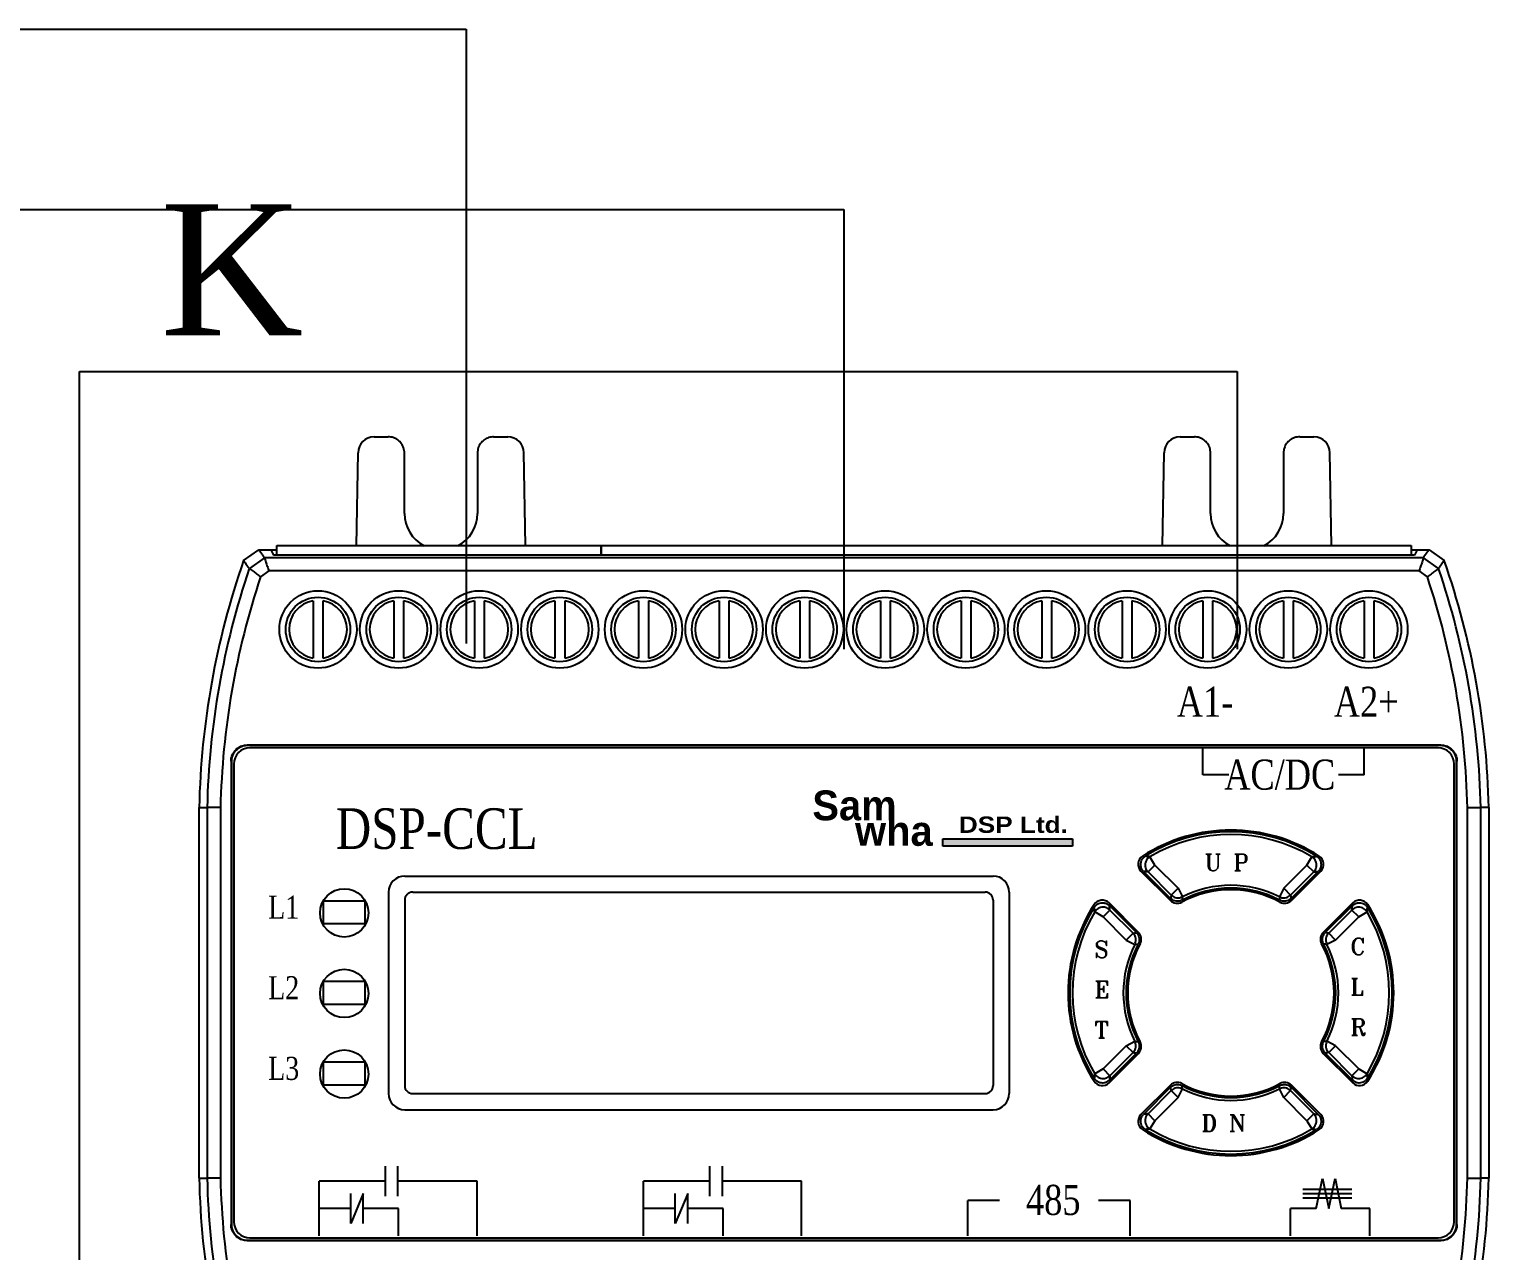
# Model space of a CAD drawing. Header units: millimetres. Extents: x 58 to 898, y 43 to 722.
# Drawn here: x 283.36 to 310.52, y 465.24 to 487.98 of the extents above; entities that cross this region are included whole.
import ezdxf
from ezdxf.enums import TextEntityAlignment as Align

# ---------------------------------------------------------------- set-up
doc = ezdxf.new("R2010")
doc.units = ezdxf.units.MM
for name, color, linetype in [('03___PRT_ALL_CURVES', 7, 'Continuous'), ('40', 4, 'Continuous'), ('ASHADE', 7, 'Continuous'), ('도면층1', 7, 'Continuous')]:
    doc.layers.add(name, color=color, linetype=linetype)
doc.styles.add('HCM', font='batang.ttc')
doc.styles.add('SS', font='batang.ttc', dxfattribs={"width": 0.8})
doc.styles.get("Standard").update_dxf_attribs({"font": 'BareunDotumPro1.ttf'})
doc.styles.add('STYLE2', font='romant.shx')

msp = doc.modelspace()

# ---------------------------------------------------------------- hatches: boundary and pattern name
msp.add_hatch(color=5).paths.add_polyline_path([(300.365, 472.771), (300.365, 472.908), (302.773, 472.908), (302.773, 472.771)])

# ---------------------------------------------------------------- linework, layer by layer
at = {"color": 0, "linetype": 'ByBlock', "lineweight": 25}
msp.add_line((284.299, 463.364), (284.299, 481.604), dxfattribs=at)
at = {"color": 7, "linetype": 'Continuous'}
for p, q in [((289.779, 480.388), (290.043, 480.388)), ((292.003, 480.388), (292.266, 480.388)), ((304.779, 480.388), (305.043, 480.388)), ((307.003, 480.388), (307.266, 480.388)), ((289.449, 478.363), (289.479, 480.093)), ((290.343, 478.963), (290.343, 480.088)), ((291.703, 480.088), (291.703, 478.963)), ((292.597, 478.363), (292.566, 480.093)), ((304.449, 478.363), (304.479, 480.093)), ((305.343, 478.963), (305.343, 480.088)), ((306.703, 480.088), (306.703, 478.963)), ((307.597, 478.363), (307.566, 480.093)), ((287.966, 478.363), (294.003, 478.363)), ((287.966, 478.187), (287.966, 478.363)), ((294.003, 478.363), (294.003, 478.187)), ((294.004, 478.363), (309.079, 478.363)), ((294.004, 478.187), (294.004, 478.363)), ((309.079, 478.363), (309.079, 478.187)), ((287.351, 478.087), (287.634, 478.288)), ((287.741, 478.139), (287.457, 477.936)), ((287.634, 478.288), (287.966, 478.288)), ((309.305, 478.139), (287.741, 478.139)), ((287.858, 478.288), (287.909, 478.187)), ((309.137, 478.187), (287.909, 478.187)), ((309.079, 478.288), (309.411, 478.288)), ((309.187, 478.288), (309.137, 478.187)), ((309.589, 477.936), (309.305, 478.139)), ((309.411, 478.288), (309.694, 478.087)), ((287.82, 477.891), (287.666, 477.781)), ((309.225, 477.891), (287.82, 477.891)), ((309.379, 477.781), (309.225, 477.891)), ((288.645, 477.336), (288.645, 476.271)), ((288.825, 477.336), (288.825, 476.271)), ((290.145, 477.336), (290.145, 476.271)), ((290.325, 477.336), (290.325, 476.271)), ((291.645, 477.336), (291.645, 476.271)), ((291.825, 477.336), (291.825, 476.271)), ((293.145, 477.336), (293.145, 476.271)), ((293.325, 477.336), (293.325, 476.271)), ((294.702, 477.336), (294.702, 476.271)), ((294.882, 477.336), (294.882, 476.271)), ((296.202, 477.336), (296.202, 476.271)), ((296.382, 477.336), (296.382, 476.271)), ((297.702, 477.336), (297.702, 476.271)), ((297.882, 477.336), (297.882, 476.271)), ((299.202, 477.336), (299.202, 476.271)), ((299.382, 477.336), (299.382, 476.271)), ((300.702, 477.336), (300.702, 476.271)), ((300.882, 477.336), (300.882, 476.271)), ((302.202, 477.336), (302.202, 476.271)), ((302.382, 477.336), (302.382, 476.271)), ((303.702, 477.336), (303.702, 476.271)), ((303.882, 477.336), (303.882, 476.271)), ((305.202, 477.336), (305.202, 476.271)), ((305.382, 477.336), (305.382, 476.271)), ((306.702, 477.336), (306.702, 476.271)), ((306.882, 477.336), (306.882, 476.271)), ((308.202, 477.336), (308.202, 476.271)), ((308.382, 477.336), (308.382, 476.271)), ((309.63, 474.651), (287.415, 474.651)), ((287.415, 474.651), (287.423, 474.643)), ((309.623, 474.643), (287.423, 474.643)), ((309.578, 474.598), (287.468, 474.598)), ((305.202, 474.095), (305.202, 474.605)), ((308.202, 474.095), (308.202, 474.605)), ((309.63, 474.651), (309.623, 474.643)), ((287.116, 474.351), (287.116, 465.726)), ((287.116, 474.351), (287.123, 474.343)), ((287.123, 474.343), (287.123, 465.733)), ((287.168, 474.298), (287.168, 465.778)), ((309.878, 465.778), (309.878, 474.298)), ((309.93, 474.351), (309.923, 474.343)), ((309.923, 465.733), (309.923, 474.343)), ((309.93, 465.726), (309.93, 474.351)), ((286.523, 466.588), (286.523, 473.488)), ((286.523, 473.488), (286.672, 473.487)), ((286.672, 473.487), (286.672, 466.59)), ((286.92, 473.487), (286.672, 473.487)), ((286.92, 473.482), (286.92, 466.594)), ((310.126, 473.487), (310.374, 473.487)), ((310.126, 466.594), (310.126, 473.482)), ((310.523, 473.488), (310.374, 473.487)), ((310.374, 466.59), (310.374, 473.487)), ((310.523, 473.488), (310.523, 466.588)), ((304.308, 472.417), (304.181, 472.29)), ((304.308, 472.417), (304.216, 472.572)), ((304.308, 472.417), (304.739, 471.986)), ((306.706, 471.986), (307.138, 472.417)), ((307.138, 472.417), (307.23, 472.572)), ((307.138, 472.417), (307.265, 472.29)), ((304.05, 472.305), (304.597, 471.758)), ((304.097, 472.3), (304.602, 471.795)), ((304.181, 472.29), (304.612, 471.859)), ((306.833, 471.859), (307.265, 472.29)), ((306.843, 471.795), (307.348, 472.3)), ((306.849, 471.758), (307.396, 472.305)), ((304.739, 471.986), (304.612, 471.859)), ((304.739, 471.986), (304.821, 471.825)), ((306.706, 471.986), (306.625, 471.825)), ((306.706, 471.986), (306.833, 471.859)), ((303.344, 471.453), (303.471, 471.58)), ((304.003, 471.164), (303.456, 471.711)), ((303.966, 471.159), (303.461, 471.664)), ((303.902, 471.149), (303.471, 471.58)), ((307.99, 471.711), (307.443, 471.164)), ((307.985, 471.664), (307.48, 471.159)), ((307.975, 471.58), (307.543, 471.149)), ((308.102, 471.453), (307.975, 471.58)), ((303.344, 471.453), (303.189, 471.545)), ((303.775, 471.022), (303.344, 471.453)), ((308.102, 471.453), (307.671, 471.022)), ((308.102, 471.453), (308.257, 471.545)), ((303.775, 471.022), (303.902, 471.149)), ((303.775, 471.022), (303.936, 470.94)), ((307.671, 471.022), (307.51, 470.94)), ((307.671, 471.022), (307.543, 471.149)), ((303.775, 469.055), (303.936, 469.136)), ((307.671, 469.055), (307.51, 469.136)), ((303.344, 468.623), (303.775, 469.055)), ((303.456, 468.365), (304.003, 468.912)), ((303.461, 468.413), (303.966, 468.918)), ((303.471, 468.496), (303.902, 468.928)), ((303.775, 469.055), (303.902, 468.928)), ((307.443, 468.912), (307.99, 468.365)), ((307.48, 468.918), (307.985, 468.413)), ((307.671, 469.055), (307.543, 468.928)), ((307.543, 468.928), (307.975, 468.496)), ((307.671, 469.055), (308.102, 468.623)), ((303.344, 468.623), (303.189, 468.531)), ((303.344, 468.623), (303.471, 468.496)), ((308.102, 468.623), (307.975, 468.496)), ((308.102, 468.623), (308.257, 468.531)), ((304.597, 468.318), (304.05, 467.771)), ((307.396, 467.771), (306.849, 468.318)), ((304.602, 468.281), (304.097, 467.776)), ((304.612, 468.218), (304.181, 467.786)), ((304.739, 468.09), (304.308, 467.659)), ((304.739, 468.09), (304.612, 468.218)), ((304.739, 468.09), (304.821, 468.251)), ((306.706, 468.09), (306.625, 468.251)), ((306.706, 468.09), (306.833, 468.218)), ((307.138, 467.659), (306.706, 468.09)), ((307.265, 467.786), (306.833, 468.218)), ((307.348, 467.776), (306.843, 468.281)), ((304.308, 467.659), (304.181, 467.786)), ((307.138, 467.659), (307.265, 467.786)), ((304.308, 467.659), (304.216, 467.504)), ((307.138, 467.659), (307.23, 467.504)), ((289.988, 466.254), (289.988, 466.814)), ((290.222, 466.254), (290.222, 466.814)), ((296.026, 466.254), (296.026, 466.814)), ((296.26, 466.254), (296.26, 466.814)), ((286.523, 466.588), (286.672, 466.59)), ((286.92, 466.59), (286.672, 466.59)), ((288.754, 465.513), (288.754, 466.534)), ((291.697, 465.513), (291.697, 466.534)), ((294.792, 465.513), (294.792, 466.534)), ((297.735, 465.513), (297.735, 466.534)), ((310.126, 466.59), (310.374, 466.59)), ((310.523, 466.588), (310.374, 466.59)), ((289.344, 465.742), (289.344, 466.303)), ((289.578, 465.742), (289.578, 466.303)), ((295.381, 465.742), (295.381, 466.303)), ((295.615, 465.742), (295.615, 466.303)), ((300.829, 465.513), (300.829, 466.176)), ((303.849, 465.513), (303.849, 466.176)), ((290.235, 465.513), (290.235, 466.023)), ((296.272, 465.513), (296.272, 466.023)), ((306.831, 465.513), (306.831, 466.023)), ((308.311, 465.513), (308.311, 466.023)), ((287.116, 465.726), (287.123, 465.733)), ((309.93, 465.726), (309.923, 465.733)), ((287.415, 465.426), (287.423, 465.433)), ((287.415, 465.426), (309.63, 465.426)), ((287.423, 465.433), (309.623, 465.433)), ((287.468, 465.478), (309.578, 465.478)), ((309.63, 465.426), (309.623, 465.433))]:
    msp.add_line(p, q, dxfattribs=at)
for p, q in [((305.682, 474.095), (305.202, 474.095)), ((308.202, 474.095), (307.723, 474.095)), ((289.988, 466.534), (288.754, 466.534)), ((291.697, 466.534), (290.222, 466.534)), ((296.026, 466.534), (294.792, 466.534)), ((297.735, 466.534), (296.26, 466.534)), ((307.31, 466.023), (307.427, 466.583)), ((307.427, 466.583), (307.544, 466.023)), ((307.544, 466.023), (307.661, 466.583)), ((307.661, 466.583), (307.778, 466.023)), ((289.578, 466.303), (289.344, 465.742)), ((295.615, 466.303), (295.381, 465.742)), ((301.419, 466.176), (300.829, 466.176)), ((303.849, 466.176), (303.259, 466.176)), ((307.065, 466.381), (307.975, 466.381)), ((307.065, 466.303), (307.975, 466.303)), ((307.065, 466.225), (307.975, 466.225)), ((289.344, 466.023), (288.754, 466.023)), ((290.235, 466.023), (289.578, 466.023)), ((295.381, 466.023), (294.792, 466.023)), ((296.272, 466.023), (295.615, 466.023)), ((307.31, 466.023), (306.831, 466.023)), ((308.311, 466.023), (307.778, 466.023))]:
    msp.add_line(p, q)
at = {"color": 5}
for p, q in [((300.365, 472.908), (302.773, 472.908)), ((300.365, 472.771), (300.365, 472.908)), ((302.773, 472.908), (302.773, 472.771)), ((302.773, 472.771), (300.365, 472.771))]:
    msp.add_line(p, q, dxfattribs=at)
at = {"color": 7, "linetype": 'Continuous'}
for centre, radius in [((288.735, 476.803), 0.72), ((288.735, 476.803), 0.6), ((290.235, 476.803), 0.72), ((290.235, 476.803), 0.6), ((291.735, 476.803), 0.72), ((291.735, 476.803), 0.6), ((293.235, 476.803), 0.72), ((293.235, 476.803), 0.6), ((294.792, 476.803), 0.72), ((294.792, 476.803), 0.6), ((296.292, 476.803), 0.72), ((296.292, 476.803), 0.6), ((297.792, 476.803), 0.72), ((297.792, 476.803), 0.6), ((299.292, 476.803), 0.72), ((299.292, 476.803), 0.6), ((300.792, 476.803), 0.72), ((300.792, 476.803), 0.6), ((302.292, 476.803), 0.72), ((302.292, 476.803), 0.6), ((303.792, 476.803), 0.72), ((303.792, 476.803), 0.6), ((305.292, 476.803), 0.72), ((305.292, 476.803), 0.6), ((306.792, 476.803), 0.72), ((306.792, 476.803), 0.6), ((308.292, 476.803), 0.72), ((308.292, 476.803), 0.6)]:
    msp.add_circle(centre, radius, dxfattribs=at)
for centre, radius, start, end in [((289.779, 480.088), 0.3, 90, 179), ((292.266, 480.088), 0.3, 1, 90), ((304.779, 480.088), 0.3, 90, 179), ((307.266, 480.088), 0.3, 1, 90), ((291.023, 478.963), 0.68, 180, 242.3898), ((291.023, 478.963), 0.68, 297.6102, 0), ((306.023, 478.963), 0.68, 180, 242.3898), ((306.023, 478.963), 0.68, 297.6102, 0), ((301.519, 473.161), 15, 160.8279, 178.7491), ((295.526, 473.161), 15, 1.2509, 19.1721), ((301.519, 473.161), 14.851, 161.2439, 178.7429), ((295.526, 473.161), 14.851, 1.2571, 18.7561), ((301.519, 473.161), 14.603, 161.5561, 178.7396), ((295.526, 473.161), 14.603, 1.2604, 18.4439), ((288.735, 476.803), 0.54, 99.5941, 260.4059), ((288.735, 476.803), 0.54, 279.5941, 80.4059), ((290.235, 476.803), 0.54, 99.5941, 260.4059), ((290.235, 476.803), 0.54, 279.5941, 80.4059), ((291.735, 476.803), 0.54, 99.5941, 260.4059), ((291.735, 476.803), 0.54, 279.5941, 80.4059), ((293.235, 476.803), 0.54, 99.5941, 260.4059), ((293.235, 476.803), 0.54, 279.5941, 80.4059), ((294.792, 476.803), 0.54, 99.5941, 260.4059), ((294.792, 476.803), 0.54, 279.5941, 80.4059), ((296.292, 476.803), 0.54, 99.5941, 260.4059), ((296.292, 476.803), 0.54, 279.5941, 80.4059), ((297.792, 476.803), 0.54, 99.5941, 260.4059), ((297.792, 476.803), 0.54, 279.5941, 80.4059), ((299.292, 476.803), 0.54, 99.5941, 260.4059), ((299.292, 476.803), 0.54, 279.5941, 80.4059), ((300.792, 476.803), 0.54, 99.5941, 260.4059), ((300.792, 476.803), 0.54, 279.5941, 80.4059), ((302.292, 476.803), 0.54, 99.5941, 260.4059), ((302.292, 476.803), 0.54, 279.5941, 80.4059), ((303.792, 476.803), 0.54, 99.5941, 260.4059), ((303.792, 476.803), 0.54, 279.5941, 80.4059), ((305.292, 476.803), 0.54, 99.5941, 260.4059), ((305.292, 476.803), 0.54, 279.5941, 80.4059), ((306.792, 476.803), 0.54, 99.5941, 260.4059), ((306.792, 476.803), 0.54, 279.5941, 80.4059), ((308.292, 476.803), 0.54, 99.5941, 260.4059), ((308.292, 476.803), 0.54, 279.5941, 80.4059), ((287.468, 474.298), 0.3, 90, 180), ((309.578, 474.298), 0.3, 0, 90), ((305.723, 470.038), 3.03, 57.1532, 122.8468), ((305.723, 470.038), 3, 57.9075, 122.0925), ((305.723, 470.038), 2.948, 59.2614, 120.7386), ((304.177, 472.433), 0.18, 122.8468, 225), ((307.269, 472.433), 0.18, 315, 57.1532), ((305.723, 470.038), 1.92, 61.6015, 118.3985), ((305.723, 470.038), 1.95, 62.2028, 117.7972), ((305.723, 470.038), 2.002, 63.2117, 116.7883), ((305.723, 470.038), 3.03, 147.1532, 212.8468), ((305.723, 470.038), 3, 147.9075, 212.0925), ((303.328, 471.584), 0.18, 45, 147.1532), ((304.724, 471.886), 0.18, 225, 298.3985), ((306.722, 471.886), 0.18, 241.6015, 315), ((308.117, 471.584), 0.18, 32.8468, 135), ((305.723, 470.038), 3, 327.9075, 32.0925), ((305.723, 470.038), 3.03, 327.1532, 32.8468), ((305.723, 470.038), 2.948, 149.2614, 210.7386), ((305.723, 470.038), 2.948, 329.2614, 30.7386), ((303.876, 471.037), 0.18, 331.6015, 45), ((307.57, 471.037), 0.18, 135, 208.3985), ((305.723, 470.038), 2.002, 153.2117, 206.7883), ((305.723, 470.038), 1.95, 152.2028, 207.7972), ((305.723, 470.038), 1.92, 151.6015, 208.3985), ((305.723, 470.038), 1.92, 331.6015, 28.3985), ((305.723, 470.038), 1.95, 332.2028, 27.7972), ((305.723, 470.038), 2.002, 333.2117, 26.7883), ((303.876, 469.039), 0.18, 315, 28.3985), ((307.57, 469.039), 0.18, 151.6015, 225), ((303.328, 468.492), 0.18, 212.8468, 315), ((304.724, 468.191), 0.18, 61.6015, 135), ((305.723, 470.038), 1.92, 241.6015, 298.3985), ((305.723, 470.038), 1.95, 242.2028, 297.7972), ((306.722, 468.191), 0.18, 45, 118.3985), ((308.117, 468.492), 0.18, 225, 327.1532), ((305.723, 470.038), 2.002, 243.2117, 296.7883), ((304.177, 467.644), 0.18, 135, 237.1532), ((307.269, 467.644), 0.18, 302.8468, 45), ((305.723, 470.038), 3.03, 237.1532, 302.8468), ((305.723, 470.038), 3, 237.9075, 302.0925), ((305.723, 470.038), 2.948, 239.2614, 300.7386), ((301.519, 466.916), 15, 181.2509, 199.1721), ((301.519, 466.916), 14.851, 181.2571, 198.7561), ((301.519, 466.916), 14.603, 181.2604, 198.4439), ((295.526, 466.916), 14.603, 341.5561, 358.7396), ((295.526, 466.916), 14.851, 341.2439, 358.7429), ((295.526, 466.916), 15, 340.8279, 358.7491), ((287.468, 465.778), 0.3, 180, 270), ((309.578, 465.778), 0.3, 270, 0)]:
    msp.add_arc(centre, radius, start, end, dxfattribs=at)
for points, knots in [([(290.343, 480.088), (290.343, 480.12), (290.333, 480.183), (290.289, 480.267), (290.222, 480.335), (290.137, 480.378), (290.074, 480.388), (290.043, 480.388)], [0, 0, 0, 0, 0.0938533, 0.1877121, 0.2815799, 0.3754568, 0.4693391, 0.4693391, 0.4693391, 0.4693391]), ([(292.003, 480.388), (291.972, 480.388), (291.909, 480.378), (291.824, 480.335), (291.756, 480.267), (291.713, 480.183), (291.703, 480.12), (291.703, 480.088)], [0, 0, 0, 0, 0.0938824, 0.1877592, 0.281627, 0.3754859, 0.4693391, 0.4693391, 0.4693391, 0.4693391]), ([(305.343, 480.088), (305.343, 480.12), (305.333, 480.183), (305.289, 480.267), (305.222, 480.335), (305.137, 480.378), (305.074, 480.388), (305.043, 480.388)], [0, 0, 0, 0, 0.0938533, 0.1877121, 0.2815799, 0.3754568, 0.4693391, 0.4693391, 0.4693391, 0.4693391]), ([(307.003, 480.388), (306.972, 480.388), (306.909, 480.378), (306.824, 480.335), (306.756, 480.267), (306.713, 480.183), (306.703, 480.12), (306.703, 480.088)], [0, 0, 0, 0, 0.0938824, 0.1877592, 0.281627, 0.3754859, 0.4693391, 0.4693391, 0.4693391, 0.4693391]), ([(287.457, 477.936), (287.446, 477.951), (287.423, 477.984), (287.388, 478.034), (287.363, 478.069), (287.351, 478.087)], [0, 0, 0, 0, 0.0540743, 0.1201944, 0.1840487, 0.1840487, 0.1840487, 0.1840487]), ([(287.741, 478.139), (287.73, 478.154), (287.707, 478.186), (287.672, 478.236), (287.647, 478.271), (287.634, 478.288)], [0, 0, 0, 0, 0.0536976, 0.11936, 0.1827756, 0.1827756, 0.1827756, 0.1827756]), ([(287.741, 478.139), (287.75, 478.113), (287.763, 478.057), (287.793, 477.975), (287.811, 477.919), (287.82, 477.891)], [0, 0, 0, 0, 0.084861, 0.1719795, 0.2609261, 0.2609261, 0.2609261, 0.2609261]), ([(309.305, 478.139), (309.296, 478.113), (309.282, 478.057), (309.253, 477.975), (309.235, 477.919), (309.225, 477.891)], [0, 0, 0, 0, 0.0848624, 0.1719809, 0.2609261, 0.2609261, 0.2609261, 0.2609261]), ([(309.305, 478.139), (309.315, 478.154), (309.339, 478.186), (309.374, 478.236), (309.399, 478.271), (309.411, 478.288)], [0, 0, 0, 0, 0.0534626, 0.1191252, 0.1827756, 0.1827756, 0.1827756, 0.1827756]), ([(309.589, 477.936), (309.599, 477.951), (309.622, 477.983), (309.657, 478.034), (309.682, 478.069), (309.694, 478.087)], [0, 0, 0, 0, 0.0538377, 0.119958, 0.1840487, 0.1840487, 0.1840487, 0.1840487]), ([(287.457, 477.936), (287.479, 477.919), (287.528, 477.888), (287.596, 477.834), (287.643, 477.799), (287.666, 477.781)], [0, 0, 0, 0, 0.0847402, 0.1718969, 0.2610351, 0.2610351, 0.2610351, 0.2610351]), ([(309.589, 477.936), (309.567, 477.919), (309.518, 477.888), (309.45, 477.834), (309.403, 477.799), (309.379, 477.781)], [0, 0, 0, 0, 0.0847388, 0.1718955, 0.2610351, 0.2610351, 0.2610351, 0.2610351]), ([(287.116, 474.351), (287.116, 474.382), (287.125, 474.445), (287.169, 474.53), (287.236, 474.597), (287.321, 474.641), (287.384, 474.651), (287.415, 474.651)], [0, 0, 0, 0, 0.093858, 0.1877008, 0.2815377, 0.3753804, 0.4692384, 0.4692384, 0.4692384, 0.4692384]), ([(287.423, 474.643), (287.392, 474.643), (287.329, 474.633), (287.244, 474.59), (287.176, 474.522), (287.133, 474.438), (287.123, 474.375), (287.123, 474.343)], [0, 0, 0, 0, 0.093858, 0.1877007, 0.2815376, 0.3753803, 0.4692384, 0.4692384, 0.4692384, 0.4692384]), ([(309.923, 474.343), (309.923, 474.375), (309.913, 474.438), (309.87, 474.522), (309.802, 474.59), (309.717, 474.633), (309.654, 474.643), (309.623, 474.643)], [0, 0, 0, 0, 0.093858, 0.1877007, 0.2815376, 0.3753803, 0.4692384, 0.4692384, 0.4692384, 0.4692384]), ([(309.63, 474.651), (309.662, 474.651), (309.725, 474.641), (309.809, 474.597), (309.877, 474.53), (309.92, 474.445), (309.93, 474.382), (309.93, 474.351)], [0, 0, 0, 0, 0.093858, 0.1877008, 0.2815377, 0.3753804, 0.4692384, 0.4692384, 0.4692384, 0.4692384]), ([(304.066, 472.343), (304.057, 472.359), (304.045, 472.393), (304.043, 472.448), (304.057, 472.501), (304.077, 472.531), (304.089, 472.545)], [0, 0, 0, 0, 0.05449, 0.107938, 0.1612581, 0.2156554, 0.2156554, 0.2156554, 0.2156554]), ([(304.216, 472.572), (304.203, 472.564), (304.178, 472.545), (304.15, 472.507), (304.132, 472.463), (304.126, 472.416), (304.132, 472.37), (304.151, 472.326), (304.17, 472.301), (304.181, 472.29)], [0, 0, 0, 0, 0.0466256, 0.0932466, 0.1398794, 0.1865136, 0.2331468, 0.2797658, 0.3263998, 0.3263998, 0.3263998, 0.3263998]), ([(304.216, 472.572), (304.206, 472.573), (304.187, 472.575), (304.158, 472.577), (304.139, 472.579), (304.129, 472.58)], [0, 0, 0, 0, 0.02938021, 0.05851312, 0.08740451, 0.08740451, 0.08740451, 0.08740451]), ([(307.23, 472.572), (307.239, 472.573), (307.259, 472.575), (307.288, 472.577), (307.307, 472.579), (307.317, 472.58)], [0, 0, 0, 0, 0.02938021, 0.05851312, 0.08740451, 0.08740451, 0.08740451, 0.08740451]), ([(307.265, 472.29), (307.276, 472.301), (307.295, 472.326), (307.313, 472.37), (307.32, 472.416), (307.314, 472.463), (307.296, 472.507), (307.268, 472.545), (307.243, 472.564), (307.23, 472.572)], [0, 0, 0, 0, 0.046626, 0.0932469, 0.1398796, 0.1865139, 0.233147, 0.279766, 0.3263998, 0.3263998, 0.3263998, 0.3263998]), ([(307.357, 472.546), (307.368, 472.532), (307.388, 472.502), (307.402, 472.449), (307.401, 472.394), (307.389, 472.359), (307.38, 472.343)], [0, 0, 0, 0, 0.0534734, 0.1067582, 0.1607868, 0.2158657, 0.2158657, 0.2158657, 0.2158657]), ([(304.181, 472.29), (304.171, 472.291), (304.153, 472.294), (304.125, 472.297), (304.107, 472.299), (304.097, 472.3)], [0, 0, 0, 0, 0.02823034, 0.05623659, 0.08402378, 0.08402378, 0.08402378, 0.08402378]), ([(307.265, 472.29), (307.274, 472.291), (307.293, 472.294), (307.321, 472.297), (307.339, 472.299), (307.348, 472.3)], [0, 0, 0, 0, 0.02823034, 0.05623659, 0.08402378, 0.08402378, 0.08402378, 0.08402378]), ([(304.612, 471.859), (304.611, 471.852), (304.609, 471.838), (304.606, 471.816), (304.603, 471.802), (304.602, 471.795)], [0, 0, 0, 0, 0.02131349, 0.04276592, 0.06435893, 0.06435893, 0.06435893, 0.06435893]), ([(304.612, 471.859), (304.623, 471.848), (304.647, 471.83), (304.688, 471.811), (304.733, 471.804), (304.779, 471.808), (304.807, 471.819), (304.821, 471.825)], [0, 0, 0, 0, 0.0449694, 0.0899307, 0.1348985, 0.1798573, 0.2248377, 0.2248377, 0.2248377, 0.2248377]), ([(304.821, 471.825), (304.82, 471.818), (304.818, 471.805), (304.816, 471.784), (304.814, 471.77), (304.813, 471.763)], [0, 0, 0, 0, 0.02072148, 0.04156853, 0.06254232, 0.06254232, 0.06254232, 0.06254232]), ([(306.625, 471.825), (306.639, 471.819), (306.667, 471.808), (306.712, 471.804), (306.757, 471.811), (306.799, 471.83), (306.823, 471.848), (306.833, 471.859)], [0, 0, 0, 0, 0.0449723, 0.0899326, 0.1349004, 0.1798594, 0.2248377, 0.2248377, 0.2248377, 0.2248377]), ([(306.625, 471.825), (306.626, 471.818), (306.628, 471.805), (306.63, 471.784), (306.631, 471.77), (306.632, 471.763)], [0, 0, 0, 0, 0.02072148, 0.04156853, 0.06254232, 0.06254232, 0.06254232, 0.06254232]), ([(306.833, 471.859), (306.835, 471.852), (306.837, 471.838), (306.84, 471.816), (306.842, 471.802), (306.843, 471.795)], [0, 0, 0, 0, 0.02131349, 0.04276592, 0.06435893, 0.06435893, 0.06435893, 0.06435893]), ([(303.189, 471.545), (303.188, 471.555), (303.186, 471.574), (303.184, 471.603), (303.182, 471.622), (303.181, 471.632)], [0, 0, 0, 0, 0.02938021, 0.05851312, 0.08740451, 0.08740451, 0.08740451, 0.08740451]), ([(303.471, 471.58), (303.46, 471.591), (303.435, 471.61), (303.391, 471.629), (303.345, 471.635), (303.298, 471.629), (303.254, 471.611), (303.216, 471.583), (303.197, 471.558), (303.189, 471.545)], [0, 0, 0, 0, 0.046626, 0.0932469, 0.1398796, 0.1865139, 0.233147, 0.279766, 0.3263998, 0.3263998, 0.3263998, 0.3263998]), ([(303.215, 471.672), (303.229, 471.684), (303.259, 471.703), (303.312, 471.718), (303.367, 471.716), (303.402, 471.704), (303.418, 471.696)], [0, 0, 0, 0, 0.0534734, 0.1067582, 0.1607868, 0.2158657, 0.2158657, 0.2158657, 0.2158657]), ([(303.471, 471.58), (303.47, 471.59), (303.467, 471.608), (303.464, 471.636), (303.462, 471.655), (303.461, 471.664)], [0, 0, 0, 0, 0.02823034, 0.05623659, 0.08402378, 0.08402378, 0.08402378, 0.08402378]), ([(304.771, 471.747), (304.756, 471.744), (304.725, 471.741), (304.679, 471.748), (304.651, 471.76), (304.638, 471.767)], [0, 0, 0, 0, 0.0460856, 0.0917071, 0.1370934, 0.1370934, 0.1370934, 0.1370934]), ([(306.807, 471.767), (306.794, 471.76), (306.766, 471.747), (306.72, 471.741), (306.69, 471.744), (306.675, 471.747)], [0, 0, 0, 0, 0.0457598, 0.0912892, 0.1371128, 0.1371128, 0.1371128, 0.1371128]), ([(307.975, 471.58), (307.976, 471.59), (307.978, 471.608), (307.982, 471.636), (307.984, 471.655), (307.985, 471.664)], [0, 0, 0, 0, 0.02823034, 0.05623659, 0.08402378, 0.08402378, 0.08402378, 0.08402378]), ([(308.257, 471.545), (308.249, 471.558), (308.229, 471.583), (308.192, 471.611), (308.148, 471.629), (308.101, 471.635), (308.054, 471.629), (308.011, 471.61), (307.986, 471.591), (307.975, 471.58)], [0, 0, 0, 0, 0.0466256, 0.0932466, 0.1398794, 0.1865136, 0.2331468, 0.2797658, 0.3263998, 0.3263998, 0.3263998, 0.3263998]), ([(308.027, 471.695), (308.043, 471.704), (308.078, 471.716), (308.133, 471.718), (308.185, 471.704), (308.216, 471.684), (308.23, 471.672)], [0, 0, 0, 0, 0.05449, 0.107938, 0.1612581, 0.2156554, 0.2156554, 0.2156554, 0.2156554]), ([(308.257, 471.545), (308.258, 471.555), (308.259, 471.574), (308.262, 471.603), (308.264, 471.622), (308.264, 471.632)], [0, 0, 0, 0, 0.02938021, 0.05851312, 0.08740451, 0.08740451, 0.08740451, 0.08740451]), ([(303.902, 471.149), (303.909, 471.15), (303.923, 471.152), (303.945, 471.155), (303.959, 471.158), (303.966, 471.159)], [0, 0, 0, 0, 0.02131349, 0.04276592, 0.06435893, 0.06435893, 0.06435893, 0.06435893]), ([(303.936, 470.94), (303.942, 470.954), (303.953, 470.982), (303.957, 471.028), (303.95, 471.073), (303.932, 471.114), (303.913, 471.138), (303.902, 471.149)], [0, 0, 0, 0, 0.0449723, 0.0899326, 0.1349004, 0.1798594, 0.2248377, 0.2248377, 0.2248377, 0.2248377]), ([(303.994, 471.123), (304.001, 471.11), (304.014, 471.081), (304.021, 471.036), (304.017, 471.005), (304.014, 470.99)], [0, 0, 0, 0, 0.0457598, 0.0912892, 0.1371128, 0.1371128, 0.1371128, 0.1371128]), ([(307.432, 470.99), (307.428, 471.005), (307.425, 471.036), (307.432, 471.082), (307.444, 471.11), (307.452, 471.123)], [0, 0, 0, 0, 0.0460856, 0.0917071, 0.1370934, 0.1370934, 0.1370934, 0.1370934]), ([(307.543, 471.149), (307.536, 471.15), (307.522, 471.152), (307.501, 471.155), (307.487, 471.158), (307.48, 471.159)], [0, 0, 0, 0, 0.02131349, 0.04276592, 0.06435893, 0.06435893, 0.06435893, 0.06435893]), ([(307.543, 471.149), (307.533, 471.138), (307.514, 471.114), (307.496, 471.073), (307.489, 471.028), (307.493, 470.982), (307.503, 470.954), (307.51, 470.94)], [0, 0, 0, 0, 0.0449694, 0.0899307, 0.1348985, 0.1798573, 0.2248377, 0.2248377, 0.2248377, 0.2248377]), ([(303.936, 470.94), (303.943, 470.941), (303.956, 470.943), (303.977, 470.945), (303.991, 470.947), (303.998, 470.948)], [0, 0, 0, 0, 0.02072148, 0.04156853, 0.06254232, 0.06254232, 0.06254232, 0.06254232]), ([(307.51, 470.94), (307.503, 470.941), (307.489, 470.943), (307.469, 470.945), (307.455, 470.947), (307.448, 470.948)], [0, 0, 0, 0, 0.02072148, 0.04156853, 0.06254232, 0.06254232, 0.06254232, 0.06254232]), ([(303.902, 468.928), (303.913, 468.938), (303.932, 468.962), (303.95, 469.004), (303.957, 469.049), (303.953, 469.094), (303.942, 469.123), (303.936, 469.136)], [0, 0, 0, 0, 0.0449694, 0.0899307, 0.1348985, 0.1798573, 0.2248377, 0.2248377, 0.2248377, 0.2248377]), ([(303.936, 469.136), (303.943, 469.135), (303.956, 469.134), (303.977, 469.131), (303.991, 469.13), (303.998, 469.129)], [0, 0, 0, 0, 0.02072148, 0.04156853, 0.06254232, 0.06254232, 0.06254232, 0.06254232]), ([(307.51, 469.136), (307.503, 469.135), (307.489, 469.134), (307.469, 469.131), (307.455, 469.13), (307.448, 469.129)], [0, 0, 0, 0, 0.02072148, 0.04156853, 0.06254232, 0.06254232, 0.06254232, 0.06254232]), ([(307.51, 469.136), (307.503, 469.123), (307.493, 469.094), (307.489, 469.049), (307.496, 469.004), (307.514, 468.962), (307.533, 468.938), (307.543, 468.928)], [0, 0, 0, 0, 0.0449723, 0.0899326, 0.1349004, 0.1798594, 0.2248377, 0.2248377, 0.2248377, 0.2248377]), ([(303.902, 468.928), (303.909, 468.926), (303.923, 468.924), (303.945, 468.921), (303.959, 468.919), (303.966, 468.918)], [0, 0, 0, 0, 0.02131349, 0.04276592, 0.06435893, 0.06435893, 0.06435893, 0.06435893]), ([(304.014, 469.086), (304.017, 469.071), (304.021, 469.04), (304.013, 468.995), (304.001, 468.966), (303.994, 468.953)], [0, 0, 0, 0, 0.0460856, 0.0917071, 0.1370934, 0.1370934, 0.1370934, 0.1370934]), ([(307.452, 468.954), (307.444, 468.967), (307.432, 468.995), (307.425, 469.041), (307.428, 469.071), (307.432, 469.086)], [0, 0, 0, 0, 0.0457598, 0.0912892, 0.1371128, 0.1371128, 0.1371128, 0.1371128]), ([(307.543, 468.928), (307.536, 468.926), (307.522, 468.924), (307.501, 468.921), (307.487, 468.919), (307.48, 468.918)], [0, 0, 0, 0, 0.02131349, 0.04276592, 0.06435893, 0.06435893, 0.06435893, 0.06435893]), ([(303.189, 468.531), (303.188, 468.522), (303.186, 468.502), (303.184, 468.473), (303.182, 468.454), (303.181, 468.444)], [0, 0, 0, 0, 0.02938021, 0.05851312, 0.08740451, 0.08740451, 0.08740451, 0.08740451]), ([(303.189, 468.531), (303.197, 468.518), (303.216, 468.493), (303.254, 468.465), (303.298, 468.447), (303.345, 468.442), (303.391, 468.448), (303.435, 468.466), (303.46, 468.485), (303.471, 468.496)], [0, 0, 0, 0, 0.0466256, 0.0932466, 0.1398794, 0.1865136, 0.2331468, 0.2797658, 0.3263998, 0.3263998, 0.3263998, 0.3263998]), ([(303.418, 468.381), (303.402, 468.373), (303.368, 468.36), (303.313, 468.358), (303.26, 468.373), (303.23, 468.392), (303.216, 468.404)], [0, 0, 0, 0, 0.05449, 0.107938, 0.1612581, 0.2156554, 0.2156554, 0.2156554, 0.2156554]), ([(303.471, 468.496), (303.47, 468.487), (303.467, 468.468), (303.464, 468.44), (303.462, 468.422), (303.461, 468.413)], [0, 0, 0, 0, 0.02823034, 0.05623659, 0.08402378, 0.08402378, 0.08402378, 0.08402378]), ([(304.638, 468.309), (304.651, 468.317), (304.68, 468.329), (304.725, 468.336), (304.756, 468.333), (304.771, 468.329)], [0, 0, 0, 0, 0.0457598, 0.0912892, 0.1371128, 0.1371128, 0.1371128, 0.1371128]), ([(304.821, 468.251), (304.82, 468.258), (304.818, 468.272), (304.816, 468.292), (304.814, 468.306), (304.813, 468.313)], [0, 0, 0, 0, 0.02072148, 0.04156853, 0.06254232, 0.06254232, 0.06254232, 0.06254232]), ([(306.625, 468.251), (306.626, 468.258), (306.628, 468.272), (306.63, 468.292), (306.631, 468.306), (306.632, 468.313)], [0, 0, 0, 0, 0.02072148, 0.04156853, 0.06254232, 0.06254232, 0.06254232, 0.06254232]), ([(306.675, 468.329), (306.69, 468.333), (306.721, 468.336), (306.766, 468.329), (306.795, 468.317), (306.808, 468.309)], [0, 0, 0, 0, 0.0460856, 0.0917071, 0.1370934, 0.1370934, 0.1370934, 0.1370934]), ([(307.975, 468.496), (307.986, 468.485), (308.011, 468.466), (308.054, 468.448), (308.101, 468.442), (308.148, 468.447), (308.192, 468.465), (308.229, 468.493), (308.249, 468.518), (308.257, 468.531)], [0, 0, 0, 0, 0.046626, 0.0932469, 0.1398796, 0.1865139, 0.233147, 0.279766, 0.3263998, 0.3263998, 0.3263998, 0.3263998]), ([(307.975, 468.496), (307.976, 468.487), (307.978, 468.468), (307.982, 468.44), (307.984, 468.422), (307.985, 468.413)], [0, 0, 0, 0, 0.02823034, 0.05623659, 0.08402378, 0.08402378, 0.08402378, 0.08402378]), ([(308.23, 468.404), (308.217, 468.393), (308.186, 468.373), (308.134, 468.359), (308.079, 468.36), (308.044, 468.372), (308.028, 468.381)], [0, 0, 0, 0, 0.0534734, 0.1067582, 0.1607868, 0.2158657, 0.2158657, 0.2158657, 0.2158657]), ([(308.257, 468.531), (308.258, 468.522), (308.259, 468.502), (308.262, 468.473), (308.264, 468.454), (308.264, 468.444)], [0, 0, 0, 0, 0.02938021, 0.05851312, 0.08740451, 0.08740451, 0.08740451, 0.08740451]), ([(304.612, 468.218), (304.611, 468.225), (304.609, 468.239), (304.606, 468.26), (304.603, 468.274), (304.602, 468.281)], [0, 0, 0, 0, 0.02131349, 0.04276592, 0.06435893, 0.06435893, 0.06435893, 0.06435893]), ([(304.821, 468.251), (304.807, 468.258), (304.779, 468.268), (304.733, 468.272), (304.688, 468.265), (304.647, 468.247), (304.623, 468.228), (304.612, 468.218)], [0, 0, 0, 0, 0.0449723, 0.0899326, 0.1349004, 0.1798594, 0.2248377, 0.2248377, 0.2248377, 0.2248377]), ([(306.833, 468.218), (306.823, 468.228), (306.799, 468.247), (306.757, 468.265), (306.712, 468.272), (306.667, 468.268), (306.639, 468.258), (306.625, 468.251)], [0, 0, 0, 0, 0.0449694, 0.0899307, 0.1348985, 0.1798573, 0.2248377, 0.2248377, 0.2248377, 0.2248377]), ([(306.833, 468.218), (306.835, 468.225), (306.837, 468.239), (306.84, 468.26), (306.842, 468.274), (306.843, 468.281)], [0, 0, 0, 0, 0.02131349, 0.04276592, 0.06435893, 0.06435893, 0.06435893, 0.06435893]), ([(304.181, 467.786), (304.171, 467.785), (304.153, 467.783), (304.125, 467.779), (304.107, 467.777), (304.097, 467.776)], [0, 0, 0, 0, 0.02823034, 0.05623659, 0.08402378, 0.08402378, 0.08402378, 0.08402378]), ([(304.181, 467.786), (304.17, 467.775), (304.151, 467.75), (304.132, 467.707), (304.126, 467.66), (304.132, 467.613), (304.15, 467.57), (304.178, 467.532), (304.203, 467.512), (304.216, 467.504)], [0, 0, 0, 0, 0.046626, 0.0932469, 0.1398796, 0.1865139, 0.233147, 0.279766, 0.3263998, 0.3263998, 0.3263998, 0.3263998]), ([(307.23, 467.504), (307.243, 467.512), (307.268, 467.532), (307.296, 467.57), (307.314, 467.613), (307.32, 467.66), (307.313, 467.707), (307.295, 467.75), (307.276, 467.775), (307.265, 467.786)], [0, 0, 0, 0, 0.0466256, 0.0932466, 0.1398794, 0.1865136, 0.2331468, 0.2797658, 0.3263998, 0.3263998, 0.3263998, 0.3263998]), ([(307.265, 467.786), (307.274, 467.785), (307.293, 467.783), (307.321, 467.779), (307.339, 467.777), (307.348, 467.776)], [0, 0, 0, 0, 0.02823034, 0.05623659, 0.08402378, 0.08402378, 0.08402378, 0.08402378]), ([(304.089, 467.531), (304.077, 467.544), (304.058, 467.575), (304.043, 467.627), (304.045, 467.682), (304.057, 467.717), (304.065, 467.733)], [0, 0, 0, 0, 0.0534734, 0.1067582, 0.1607868, 0.2158657, 0.2158657, 0.2158657, 0.2158657]), ([(304.216, 467.504), (304.206, 467.503), (304.187, 467.502), (304.158, 467.499), (304.139, 467.497), (304.129, 467.497)], [0, 0, 0, 0, 0.02938021, 0.05851312, 0.08740451, 0.08740451, 0.08740451, 0.08740451]), ([(307.23, 467.504), (307.239, 467.503), (307.259, 467.502), (307.288, 467.499), (307.307, 467.497), (307.317, 467.497)], [0, 0, 0, 0, 0.02938021, 0.05851312, 0.08740451, 0.08740451, 0.08740451, 0.08740451]), ([(307.38, 467.734), (307.389, 467.718), (307.401, 467.683), (307.403, 467.629), (307.388, 467.576), (307.369, 467.545), (307.357, 467.531)], [0, 0, 0, 0, 0.05449, 0.107938, 0.1612581, 0.2156554, 0.2156554, 0.2156554, 0.2156554]), ([(287.415, 465.426), (287.384, 465.426), (287.321, 465.436), (287.236, 465.479), (287.169, 465.547), (287.125, 465.632), (287.116, 465.695), (287.116, 465.726)], [0, 0, 0, 0, 0.093858, 0.1877008, 0.2815377, 0.3753804, 0.4692384, 0.4692384, 0.4692384, 0.4692384]), ([(287.123, 465.733), (287.123, 465.702), (287.133, 465.639), (287.176, 465.554), (287.244, 465.486), (287.329, 465.443), (287.392, 465.433), (287.423, 465.433)], [0, 0, 0, 0, 0.093858, 0.1877007, 0.2815376, 0.3753803, 0.4692384, 0.4692384, 0.4692384, 0.4692384]), ([(309.623, 465.433), (309.654, 465.433), (309.717, 465.443), (309.802, 465.486), (309.87, 465.554), (309.913, 465.639), (309.923, 465.702), (309.923, 465.733)], [0, 0, 0, 0, 0.093858, 0.1877007, 0.2815376, 0.3753803, 0.4692384, 0.4692384, 0.4692384, 0.4692384]), ([(309.93, 465.726), (309.93, 465.695), (309.92, 465.632), (309.877, 465.547), (309.809, 465.479), (309.725, 465.436), (309.662, 465.426), (309.63, 465.426)], [0, 0, 0, 0, 0.093858, 0.1877008, 0.2815377, 0.3753804, 0.4692384, 0.4692384, 0.4692384, 0.4692384])]:
    msp.add_open_spline(points, degree=3, knots=knots, dxfattribs=at)
for points in [[(304.089, 472.545), (304.093, 472.55), (304.097, 472.554), (304.101, 472.558)], [(304.101, 472.558), (304.11, 472.566), (304.119, 472.574), (304.129, 472.58)], [(307.317, 472.58), (307.327, 472.574), (307.336, 472.566), (307.345, 472.558)], [(307.345, 472.558), (307.349, 472.554), (307.353, 472.55), (307.357, 472.546)], [(304.076, 472.325), (304.073, 472.331), (304.069, 472.337), (304.066, 472.343)], [(304.097, 472.3), (304.09, 472.308), (304.083, 472.316), (304.076, 472.325)], [(307.369, 472.325), (307.363, 472.316), (307.356, 472.308), (307.348, 472.3)], [(307.38, 472.343), (307.377, 472.337), (307.373, 472.331), (307.369, 472.325)], [(303.181, 471.632), (303.188, 471.642), (303.195, 471.651), (303.203, 471.66)], [(303.203, 471.66), (303.207, 471.664), (303.211, 471.668), (303.215, 471.672)], [(303.418, 471.696), (303.424, 471.692), (303.43, 471.689), (303.436, 471.685)], [(303.436, 471.685), (303.445, 471.678), (303.453, 471.671), (303.461, 471.664)], [(304.616, 471.783), (304.611, 471.787), (304.607, 471.791), (304.602, 471.795)], [(304.638, 471.767), (304.63, 471.772), (304.623, 471.777), (304.616, 471.783)], [(304.799, 471.756), (304.79, 471.753), (304.78, 471.749), (304.771, 471.747)], [(304.813, 471.763), (304.809, 471.761), (304.804, 471.758), (304.799, 471.756)], [(306.647, 471.756), (306.642, 471.758), (306.637, 471.761), (306.632, 471.763)], [(306.675, 471.747), (306.665, 471.749), (306.656, 471.753), (306.647, 471.756)], [(306.83, 471.783), (306.823, 471.777), (306.815, 471.772), (306.807, 471.767)], [(306.843, 471.795), (306.839, 471.791), (306.835, 471.787), (306.83, 471.783)], [(307.985, 471.664), (307.992, 471.671), (308.001, 471.678), (308.01, 471.685)], [(308.01, 471.685), (308.015, 471.689), (308.021, 471.692), (308.027, 471.695)], [(308.23, 471.672), (308.234, 471.669), (308.239, 471.664), (308.243, 471.66)], [(308.243, 471.66), (308.251, 471.651), (308.258, 471.642), (308.264, 471.632)], [(303.966, 471.159), (303.97, 471.154), (303.974, 471.15), (303.978, 471.145)], [(303.978, 471.145), (303.984, 471.138), (303.989, 471.131), (303.994, 471.123)], [(307.452, 471.123), (307.457, 471.131), (307.462, 471.138), (307.468, 471.145)], [(307.468, 471.145), (307.471, 471.15), (307.475, 471.154), (307.48, 471.159)], [(304.005, 470.962), (304.003, 470.957), (304, 470.952), (303.998, 470.948)], [(304.014, 470.99), (304.012, 470.981), (304.009, 470.971), (304.005, 470.962)], [(307.441, 470.962), (307.437, 470.971), (307.434, 470.981), (307.432, 470.99)], [(307.448, 470.948), (307.445, 470.952), (307.443, 470.957), (307.441, 470.962)], [(303.998, 469.129), (304, 469.124), (304.003, 469.119), (304.005, 469.114)], [(304.005, 469.114), (304.009, 469.105), (304.012, 469.096), (304.014, 469.086)], [(307.432, 469.086), (307.434, 469.096), (307.437, 469.105), (307.441, 469.114)], [(307.441, 469.114), (307.443, 469.119), (307.445, 469.124), (307.448, 469.129)], [(303.978, 468.931), (303.974, 468.927), (303.97, 468.922), (303.966, 468.918)], [(303.994, 468.953), (303.989, 468.946), (303.984, 468.938), (303.978, 468.931)], [(307.468, 468.931), (307.462, 468.938), (307.457, 468.946), (307.452, 468.954)], [(307.48, 468.918), (307.475, 468.922), (307.471, 468.927), (307.468, 468.931)], [(303.203, 468.417), (303.195, 468.425), (303.187, 468.434), (303.181, 468.444)], [(303.216, 468.404), (303.211, 468.408), (303.207, 468.412), (303.203, 468.417)], [(303.436, 468.392), (303.43, 468.388), (303.424, 468.384), (303.418, 468.381)], [(303.461, 468.413), (303.453, 468.405), (303.445, 468.398), (303.436, 468.392)], [(304.602, 468.281), (304.607, 468.286), (304.611, 468.29), (304.616, 468.294)], [(304.616, 468.294), (304.623, 468.299), (304.63, 468.305), (304.638, 468.309)], [(304.771, 468.329), (304.78, 468.327), (304.79, 468.324), (304.799, 468.32)], [(304.799, 468.32), (304.804, 468.318), (304.809, 468.316), (304.813, 468.313)], [(306.632, 468.313), (306.637, 468.316), (306.642, 468.318), (306.647, 468.32)], [(306.647, 468.32), (306.656, 468.324), (306.665, 468.327), (306.675, 468.329)], [(306.808, 468.309), (306.815, 468.304), (306.823, 468.299), (306.83, 468.294)], [(306.83, 468.294), (306.835, 468.29), (306.839, 468.286), (306.843, 468.281)], [(308.01, 468.392), (308.001, 468.398), (307.992, 468.405), (307.985, 468.413)], [(308.028, 468.381), (308.022, 468.384), (308.016, 468.388), (308.01, 468.392)], [(308.243, 468.416), (308.239, 468.412), (308.235, 468.408), (308.23, 468.404)], [(308.264, 468.444), (308.258, 468.434), (308.251, 468.425), (308.243, 468.416)], [(304.065, 467.733), (304.069, 467.739), (304.072, 467.745), (304.077, 467.751)], [(304.077, 467.751), (304.083, 467.76), (304.09, 467.769), (304.097, 467.776)], [(307.348, 467.776), (307.356, 467.769), (307.363, 467.76), (307.369, 467.751)], [(307.369, 467.751), (307.373, 467.746), (307.377, 467.74), (307.38, 467.734)], [(304.101, 467.518), (304.097, 467.522), (304.093, 467.526), (304.089, 467.531)], [(304.129, 467.497), (304.119, 467.503), (304.11, 467.51), (304.101, 467.518)], [(307.345, 467.518), (307.336, 467.51), (307.327, 467.503), (307.317, 467.497)], [(307.357, 467.531), (307.353, 467.527), (307.349, 467.522), (307.345, 467.518)]]:
    msp.add_open_spline(points, degree=3, dxfattribs=at)
at = {"layer": '03___PRT_ALL_CURVES', "color": 8}
for p, q in [((290.348, 472.213), (301.298, 472.213)), ((290.048, 471.913), (290.048, 468.163)), ((290.498, 471.913), (301.148, 471.913)), ((301.598, 471.913), (301.598, 468.163)), ((290.348, 471.763), (290.348, 468.313)), ((301.298, 471.763), (301.298, 468.313)), ((290.498, 468.163), (301.148, 468.163)), ((290.348, 467.863), (301.298, 467.863))]:
    msp.add_line(p, q, dxfattribs=at)
at = {"layer": '03___PRT_ALL_CURVES', "color": 4, "linetype": 'Continuous'}
for p, q in [((288.833, 471.748), (288.833, 471.328)), ((289.613, 471.748), (288.833, 471.748)), ((289.613, 471.328), (289.613, 471.748)), ((288.833, 471.328), (289.613, 471.328)), ((288.833, 470.248), (288.833, 469.828)), ((289.613, 470.248), (288.833, 470.248)), ((289.613, 469.828), (289.613, 470.248)), ((288.833, 469.828), (289.613, 469.828)), ((289.613, 468.748), (288.833, 468.748)), ((288.833, 468.748), (288.833, 468.328)), ((289.613, 468.328), (289.613, 468.748)), ((288.833, 468.328), (289.613, 468.328))]:
    msp.add_line(p, q, dxfattribs=at)
at = {"layer": '03___PRT_ALL_CURVES', "color": 8}
for centre, radius, start, end in [((290.348, 471.913), 0.3, 90, 180), ((301.298, 471.913), 0.3, 0, 90), ((290.498, 471.763), 0.15, 90, 180), ((301.148, 471.763), 0.15, 0, 90), ((290.498, 468.313), 0.15, 180, 270), ((301.148, 468.313), 0.15, 270, 0), ((290.348, 468.163), 0.3, 180, 270), ((301.298, 468.163), 0.3, 270, 0)]:
    msp.add_arc(centre, radius, start, end, dxfattribs=at)
at = {"layer": 'ASHADE', "color": 0, "linetype": 'ByBlock', "lineweight": 25}
for p, q in [((267.438, 487.977), (291.494, 487.977)), ((277.915, 484.622), (298.523, 484.622)), ((284.299, 481.604), (305.838, 481.604))]:
    msp.add_line(p, q, dxfattribs=at)
at = {"layer": 'ASHADE', "color": 0, "linetype": 'ByBlock', "lineweight": 25, "ltscale": 2}
for p, q in [((291.494, 487.977), (291.494, 476.544)), ((298.523, 484.622), (298.523, 476.435)), ((305.838, 481.604), (305.838, 476.435))]:
    msp.add_line(p, q, dxfattribs=at)
at = {"layer": '도면층1'}
for centre in [(289.223, 471.527), (289.223, 470.027), (289.223, 468.527)]:
    msp.add_circle(centre, 0.45, dxfattribs=at)

# ---------------------------------------------------------------- texts
at = {"color": 7, "linetype": 'Continuous', "style": 'SS', "width": 0.8}
msp.add_text('DSP-CCL', height=0.756, dxfattribs=at).set_placement((289.065, 472.718))
at = {"color": 0, "style": 'STYLE2'}
for s, height, p in [('U P', 0.3128, (305.231, 472.31)), ('S', 0.313, (303.183, 470.693)), ('C', 0.313, (307.946, 470.743)), ('E', 0.313, (303.183, 469.943)), ('L', 0.313, (307.946, 469.993)), ('T', 0.313, (303.183, 469.193)), ('R', 0.313, (307.946, 469.243)), ('D N', 0.3128, (305.174, 467.457))]:
    msp.add_text(s, height=height, dxfattribs=at).set_placement(p)
at = {"color": 20, "insert": (297.934, 473.806), "char_height": 0.55566, "width": 1.99679, "attachment_point": 1}
msp.add_mtext('{\\fPump Demi Bold LET|b0|i0|c0|p2;Sam}', dxfattribs=at)
at = {"color": 5, "insert": (298.729, 473.331), "char_height": 0.55566, "width": 1.99679, "attachment_point": 1}
msp.add_mtext('{\\fPump Demi Bold LET|b0|i0|c0|p2;wha}', dxfattribs=at)
at = {"color": 0, "insert": (300.66, 473.321), "char_height": 0.30478, "width": 2.11346, "attachment_point": 1}
msp.add_mtext('{\\fArial Black|b0|i0|c0|p34;DSP Ltd.}', dxfattribs=at)
at = {"layer": '40', "color": 0, "style": 'SS', "width": 0.8}
for s, height, p in [('A1-', 0.5597, (305.243, 475.177)), ('A2+', 0.5597, (308.243, 475.177)), ('AC/DC', 0.5597, (306.632, 473.821)), ('L1', 0.4306, (288.096, 471.418)), ('L2', 0.4306, (288.096, 469.918)), ('L3', 0.4306, (288.096, 468.418)), ('485', 0.5597, (302.417, 465.904))]:
    msp.add_text(s, height=height, dxfattribs=at).set_placement(p, align=Align.CENTER)
at = {"layer": 'ASHADE', "color": 0, "linetype": 'ByBlock', "lineweight": 25, "style": 'HCM'}
msp.add_text('K', height=2.442, dxfattribs=at).set_placement((285.799, 482.275))

doc.saveas('drawing.dxf')
